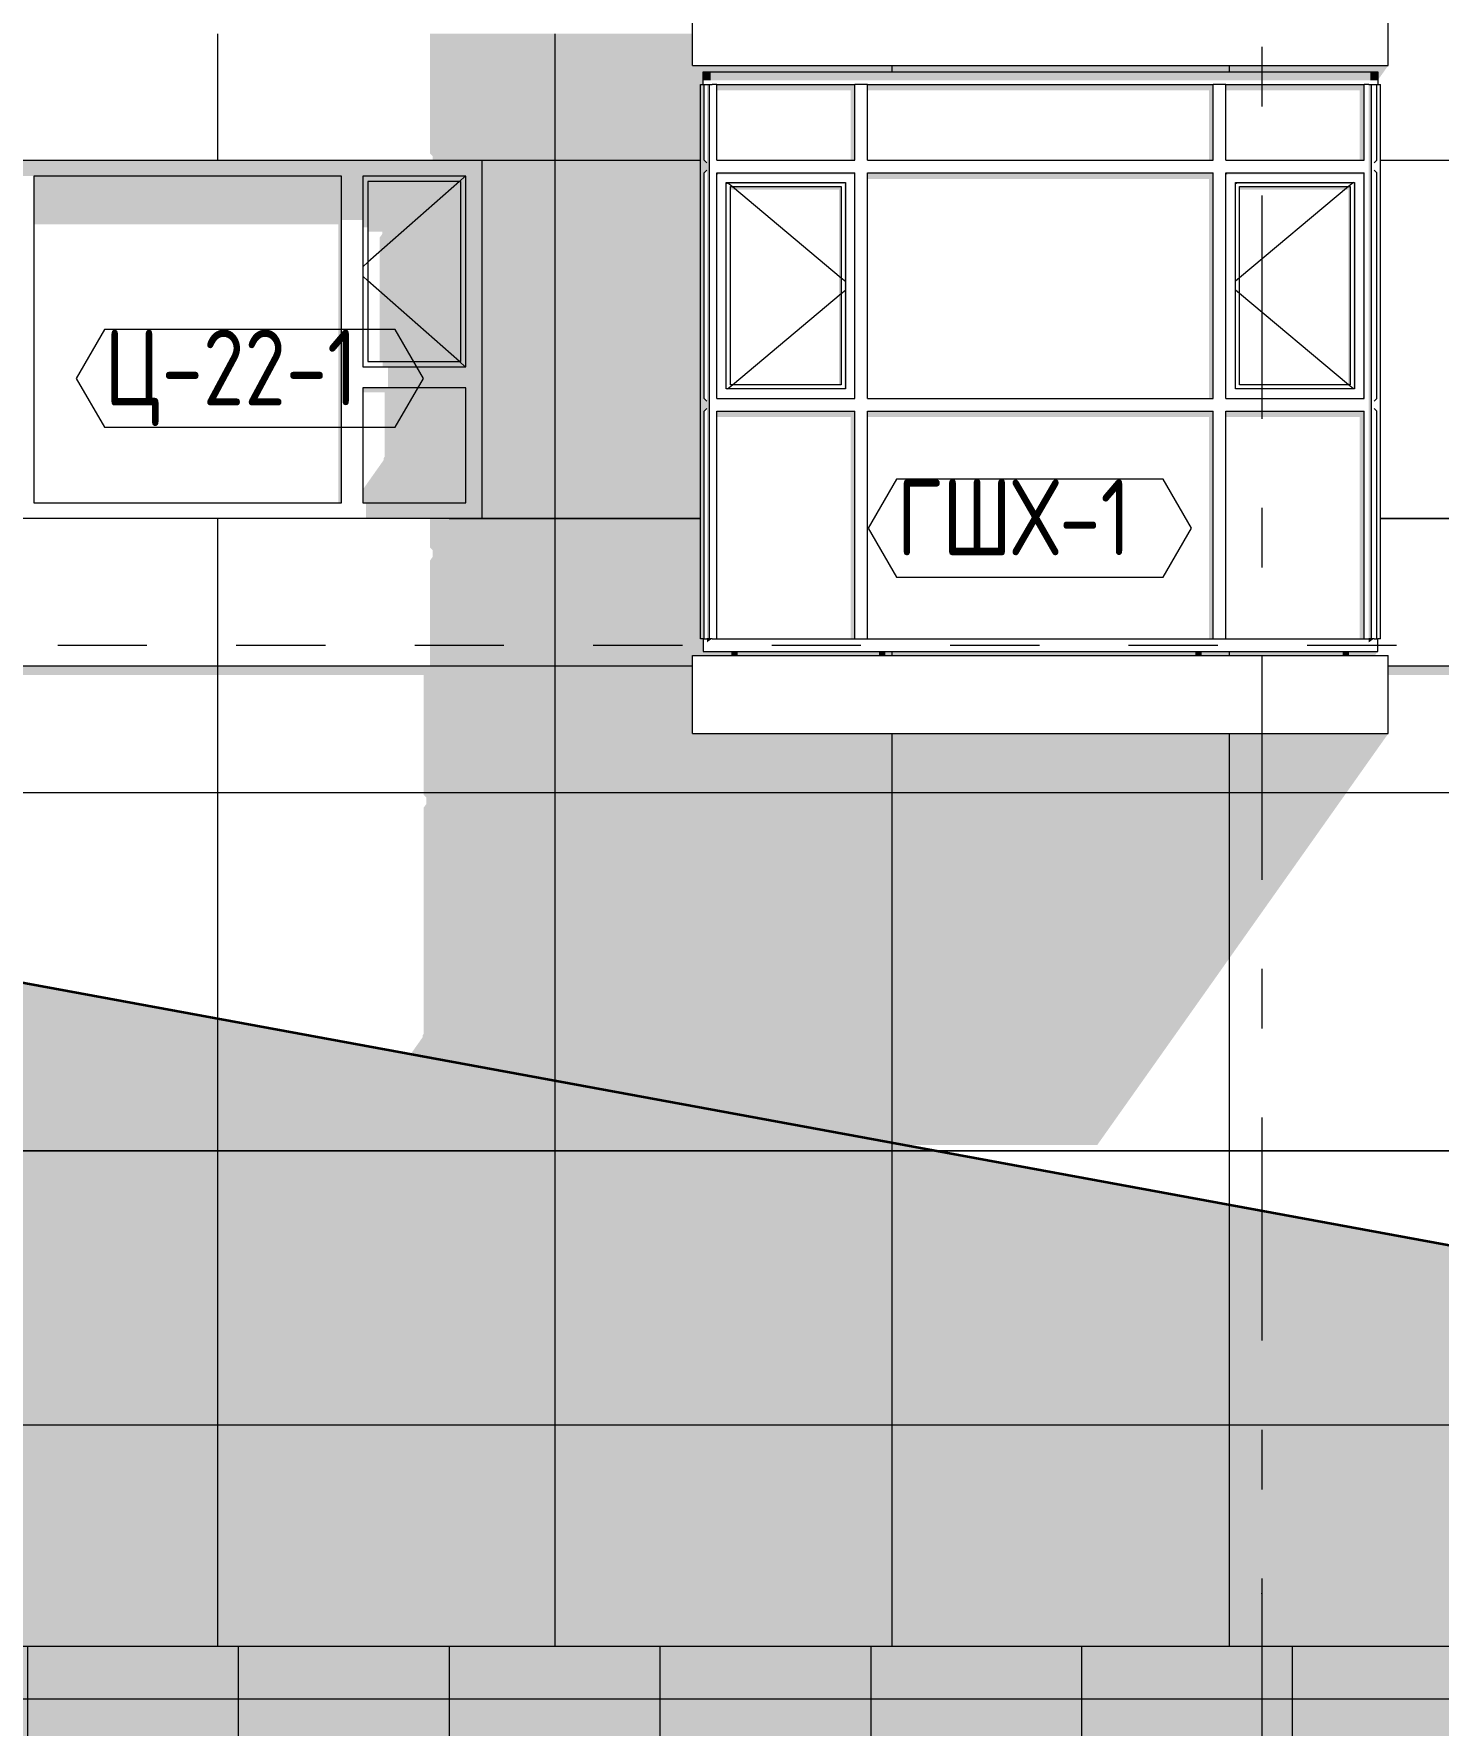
# Model space of a CAD drawing. Header units: millimetres. Extents: x 18162 to 7085488, y 72188 to 247925.
# Drawn here: x 5960633 to 5967295, y 86431 to 94456 of the extents above; entities that cross this region are included whole.
import ezdxf
from ezdxf.enums import TextEntityAlignment as Align

# ---------------------------------------------------------------- set-up
doc = ezdxf.new("R2010")
doc.units = ezdxf.units.MM
doc.header["$MEASUREMENT"] = 0
doc.linetypes.add('Dashed', pattern=[423.333333, 211.666667, -211.666667])
doc.linetypes.add('Double Dashed', pattern=[1093.611073, 529.166651, -211.666656, 141.111112, -211.666656])
for name, color, linetype in [('Archicad Windows', 7, 'Continuous'), ('Drawing & Figure', 7, 'Continuous'), ('Finish - Wall', 7, 'Continuous'), ('Interior - Stair & Railing', 7, 'Continuous'), ('Structural - Bearing', 7, 'Continuous'), ('Structural - Grid', 7, 'Continuous')]:
    doc.layers.add(name, color=color, linetype=linetype)
doc.styles.add('GENERATED_STYLE_3', font='', dxfattribs={"width": 0.8})
doc.styles.get('GENERATED_STYLE_3').set_extended_font_data('ISOCPEUR MON')

# ---------------------------------------------------------------- blocks, each defined once
blk = doc.blocks.new('*X2802', base_point=(6050603.8, 91556.2))
at = {"layer": 'Structural - Bearing', "color": 8, "linetype": 'Continuous', "lineweight": 13}
for p, q in [((5961503.8, 91456.2), (5961503.8, 89156.2)), ((5963103.8, 91456.2), (5963103.8, 89156.2)), ((5964703.8, 91136.2), (5964703.8, 89156.2)), ((5966303.8, 91136.2), (5966303.8, 89156.2)), ((5959903.8, 90856.2), (5961003.8, 90856.2)), ((5961003.8, 90856.2), (5961503.8, 90856.2)), ((5961503.8, 90856.2), (5962603.8, 90856.2)), ((5962603.8, 90856.2), (5963103.8, 90856.2)), ((5963103.8, 90856.2), (5964203.8, 90856.2)), ((5964203.8, 90856.2), (5964703.8, 90856.2)), ((5964703.8, 90856.2), (5965803.8, 90856.2)), ((5965803.8, 90856.2), (5966303.8, 90856.2)), ((5966303.8, 90856.2), (5967403.8, 90856.2)), ((5959903.8, 89156.2), (5961003.8, 89156.2)), ((5961003.8, 89156.2), (5959903.8, 89156.2)), ((5961503.8, 89156.2), (5961003.8, 89156.2)), ((5961003.8, 89156.2), (5961503.8, 89156.2)), ((5961503.8, 89156.2), (5962603.8, 89156.2)), ((5961503.8, 89156.2), (5961503.8, 88556.2)), ((5962603.8, 89156.2), (5961503.8, 89156.2)), ((5963103.8, 89156.2), (5962603.8, 89156.2)), ((5962603.8, 89156.2), (5963103.8, 89156.2)), ((5963103.8, 89156.2), (5964203.8, 89156.2)), ((5963103.8, 89156.2), (5963103.8, 88556.2)), ((5964203.8, 89156.2), (5963103.8, 89156.2)), ((5964703.8, 89156.2), (5964203.8, 89156.2)), ((5964203.8, 89156.2), (5964703.8, 89156.2)), ((5964703.8, 89156.2), (5965803.8, 89156.2)), ((5964703.8, 89156.2), (5964703.8, 88556.2)), ((5965803.8, 89156.2), (5964703.8, 89156.2)), ((5966303.8, 89156.2), (5965803.8, 89156.2)), ((5965803.8, 89156.2), (5966303.8, 89156.2)), ((5966303.8, 89156.2), (5967403.8, 89156.2)), ((5966303.8, 89156.2), (5966303.8, 88556.2)), ((5967403.8, 89156.2), (5966303.8, 89156.2)), ((5961503.8, 88556.2), (5961503.8, 86806.2)), ((5963103.8, 88556.2), (5963103.8, 86806.2)), ((5964703.8, 88556.2), (5964703.8, 86806.2)), ((5966303.8, 88556.2), (5966303.8, 86806.2)), ((5959903.8, 87856.2), (5961003.8, 87856.2)), ((5961003.8, 87856.2), (5961503.8, 87856.2)), ((5961503.8, 87856.2), (5962603.8, 87856.2)), ((5962603.8, 87856.2), (5963103.8, 87856.2)), ((5963103.8, 87856.2), (5964203.8, 87856.2)), ((5964203.8, 87856.2), (5964703.8, 87856.2)), ((5964703.8, 87856.2), (5965803.8, 87856.2)), ((5965803.8, 87856.2), (5966303.8, 87856.2)), ((5966303.8, 87856.2), (5967403.8, 87856.2))]:
    blk.add_line(p, q, dxfattribs=at)
blk = doc.blocks.new('*X2924', base_point=(6050603.8, 91556.2))
at = {"layer": 'Structural - Bearing', "color": 8, "linetype": 'Continuous', "lineweight": 13}
for p, q in [((5961503.8, 94456.2), (5961503.8, 93856.2)), ((5963103.8, 94456.2), (5963103.8, 92156.2)), ((5964703.8, 94306.2), (5964703.8, 94276.2)), ((5966303.8, 94306.2), (5966303.8, 94276.2)), ((5962758.1, 93856.2), (5963103.8, 93856.2)), ((5963103.8, 93856.2), (5963795.7, 93856.2)), ((5967020.5, 93856.2), (5967403.8, 93856.2)), ((5961503.8, 92156.2), (5961503.8, 91556.2)), ((5962603.8, 92156.2), (5963103.8, 92156.2)), ((5963103.8, 92156.2), (5962758.1, 92156.2)), ((5963103.8, 92156.2), (5963795.7, 92156.2)), ((5963103.8, 92156.2), (5963103.8, 91556.2)), ((5963795.7, 92156.2), (5963103.8, 92156.2)), ((5967020.5, 92156.2), (5967403.8, 92156.2)), ((5967403.8, 92156.2), (5967020.5, 92156.2)), ((5961503.8, 91556.2), (5961503.8, 91456.2)), ((5963103.8, 91556.2), (5963103.8, 91456.2))]:
    blk.add_line(p, q, dxfattribs=at)
blk = doc.blocks.new('*X2926', base_point=(6050603.8, 91556.2))
at = {"layer": 'Structural - Bearing', "color": 8, "linetype": 'Continuous', "lineweight": 13}
blk.add_line((5964703.8, 91526.2), (5964703.8, 91506.2), dxfattribs=at)
blk = doc.blocks.new('*X2927', base_point=(6050603.8, 91556.2))
at = {"layer": 'Structural - Bearing', "color": 8, "linetype": 'Continuous', "lineweight": 13}
blk.add_line((5966303.8, 91526.2), (5966303.8, 91506.2), dxfattribs=at)
blk = doc.blocks.new('Label_265_3', base_point=(5961658.1, 92587.1))
at = {"color": 13, "linetype": 'Continuous', "lineweight": 13, "flags": 128}
blk.add_lwpolyline([(5960834.2, 92821.3), (5960968.3, 92589.1), (5962347.9, 92589.1), (5962482, 92821.3), (5962347.9, 93053.6), (5960968.3, 93053.6)], close=True, dxfattribs=at)
at = {"color": 13, "lineweight": 13, "insert": (5960968.3, 93052.9), "char_height": 360, "attachment_point": 1, "style": 'GENERATED_STYLE_3'}
blk.add_mtext('\\A1;{\\pql;\\pt0,253000;\\fISOCPEUR MON|b0|i0|c0|p0;\\W0.800000;Ц-22-1\\fISOCPEUR MON|b0|i0|c0|p0;\\W0.800000;\\A1{\\H.66x;\\S^  ;}\\fISOCPEUR MON|b0|i0|c0|p0;\\W0.800000;\\fISOCPEUR MON|b0|i0|c0|p0;\\W0.800000;\\A1{\\H.66x;\\S^  ;}\\fISOCPEUR MON|b0|i0|c0|p0;\\W0.800000; \\fISOCPEUR MON|b0|i0|c0|p0;\\W0.800000;\\fISOCPEUR MON|b0|i0|c0|p0;\\W0.800000;\\fISOCPEUR MON|b0|i0|c0|p0;\\W0.800000;\\fISOCPEUR MON|b0|i0|c0|p0;\\W0.800000;\\fISOCPEUR MON|b0|i0|c0|p0;\\W0.800000;\\fISOCPEUR MON|b0|i0|c0|p0;\\W0.800000;\\fISOCPEUR MON|b0|i0|c0|p0;\\W0.800000;\\fISOCPEUR MON|b0|i0|c0|p0;\\W0.800000;\\fISOCPEUR MON|b0|i0|c0|p0;\\W0.800000;\\fISOCPEUR MON|b0|i0|c0|p0;\\W0.800000;\\fISOCPEUR MON|b0|i0|c0|p0;\\W0.800000;\\fISOCPEUR MON|b0|i0|c0|p0;\\W0.800000;\\fISOCPEUR MON|b0|i0|c0|p0;\\W0.800000;\\fISOCPEUR MON|b0|i0|c0|p0;\\W0.800000;\\fISOCPEUR MON|b0|i0|c0|p0;\\W0.800000;\\fISOCPEUR MON|b0|i0|c0|p0;\\W0.800000;\\fISOCPEUR MON|b0|i0|c0|p0;\\W0.800000;\\fISOCPEUR MON|b0|i0|c0|p0;\\W0.800000;\\fISOCPEUR MON|b0|i0|c0|p0;\\W0.800000;\\fISOCPEUR MON|b0|i0|c0|p0;\\W0.800000;\\fISOCPEUR MON|b0|i0|c0|p0;\\W0.800000;\\fISOCPEUR MON|b0|i0|c0|p0;\\W0.800000;\\fISOCPEUR MON|b0|i0|c0|p0;\\W0.800000;\\fISOCPEUR MON|b0|i0|c0|p0;\\W0.800000;\\fISOCPEUR MON|b0|i0|c0|p0;\\W0.800000;\\fISOCPEUR MON|b0|i0|c0|p0;\\W0.800000;\\fISOCPEUR MON|b0|i0|c0|p0;\\W0.800000;\\fISOCPEUR MON|b0|i0|c0|p0;\\W0.800000;\\fISOCPEUR MON|b0|i0|c0|p0;\\W0.800000;\\fISOCPEUR MON|b0|i0|c0|p0;\\W0.800000;\\fISOCPEUR MON|b0|i0|c0|p0;\\W0.800000;\\fISOCPEUR MON|b0|i0|c0|p0;\\W0.800000;\\fISOCPEUR MON|b0|i0|c0|p0;\\W0.800000;\\fISOCPEUR MON|b0|i0|c0|p0;\\W0.800000;\\fISOCPEUR MON|b0|i0|c0|p0;\\W0.800000;\\fISOCPEUR MON|b0|i0|c0|p0;\\W0.800000;\\fISOCPEUR MON|b0|i0|c0|p0;\\W0.800000;\\fISOCPEUR MON|b0|i0|c0|p0;\\W0.800000;\\fISOCPEUR MON|b0|i0|c0|p0;\\W0.800000;\\fISOCPEUR MON|b0|i0|c0|p0;\\W0.800000;\\fISOCPEUR MON|b0|i0|c0|p0;\\W0.800000;\\fISOCPEUR MON|b0|i0|c0|p0;\\W0.800000;\\fISOCPEUR MON|b0|i0|c0|p0;\\W0.800000;}', dxfattribs=at)
blk = doc.blocks.new('Label_267_3', base_point=(5965358.1, 91876.2))
at = {"color": 13, "linetype": 'Continuous', "lineweight": 13, "flags": 128}
blk.add_lwpolyline([(5964591.7, 92110.4), (5964725.8, 91878.2), (5965990.4, 91878.2), (5966124.5, 92110.4), (5965990.4, 92342.7), (5964725.8, 92342.7)], close=True, dxfattribs=at)
at = {"color": 13, "lineweight": 13, "insert": (5964725.8, 92342), "char_height": 360, "attachment_point": 1, "style": 'GENERATED_STYLE_3'}
blk.add_mtext('\\A1;{\\pql;\\pt0,253000;\\fISOCPEUR MON|b0|i0|c0|p0;\\W0.800000;ГШХ-1\\fISOCPEUR MON|b0|i0|c0|p0;\\W0.800000;\\A1{\\H.66x;\\S^  ;}\\fISOCPEUR MON|b0|i0|c0|p0;\\W0.800000;\\fISOCPEUR MON|b0|i0|c0|p0;\\W0.800000;\\A1{\\H.66x;\\S^  ;}\\fISOCPEUR MON|b0|i0|c0|p0;\\W0.800000; \\fISOCPEUR MON|b0|i0|c0|p0;\\W0.800000;\\fISOCPEUR MON|b0|i0|c0|p0;\\W0.800000;\\fISOCPEUR MON|b0|i0|c0|p0;\\W0.800000;\\fISOCPEUR MON|b0|i0|c0|p0;\\W0.800000;\\fISOCPEUR MON|b0|i0|c0|p0;\\W0.800000;\\fISOCPEUR MON|b0|i0|c0|p0;\\W0.800000;\\fISOCPEUR MON|b0|i0|c0|p0;\\W0.800000;\\fISOCPEUR MON|b0|i0|c0|p0;\\W0.800000;\\fISOCPEUR MON|b0|i0|c0|p0;\\W0.800000;\\fISOCPEUR MON|b0|i0|c0|p0;\\W0.800000;\\fISOCPEUR MON|b0|i0|c0|p0;\\W0.800000;\\fISOCPEUR MON|b0|i0|c0|p0;\\W0.800000;\\fISOCPEUR MON|b0|i0|c0|p0;\\W0.800000;\\fISOCPEUR MON|b0|i0|c0|p0;\\W0.800000;\\fISOCPEUR MON|b0|i0|c0|p0;\\W0.800000;\\fISOCPEUR MON|b0|i0|c0|p0;\\W0.800000;\\fISOCPEUR MON|b0|i0|c0|p0;\\W0.800000;\\fISOCPEUR MON|b0|i0|c0|p0;\\W0.800000;\\fISOCPEUR MON|b0|i0|c0|p0;\\W0.800000;\\fISOCPEUR MON|b0|i0|c0|p0;\\W0.800000;\\fISOCPEUR MON|b0|i0|c0|p0;\\W0.800000;\\fISOCPEUR MON|b0|i0|c0|p0;\\W0.800000;\\fISOCPEUR MON|b0|i0|c0|p0;\\W0.800000;\\fISOCPEUR MON|b0|i0|c0|p0;\\W0.800000;\\fISOCPEUR MON|b0|i0|c0|p0;\\W0.800000;\\fISOCPEUR MON|b0|i0|c0|p0;\\W0.800000;\\fISOCPEUR MON|b0|i0|c0|p0;\\W0.800000;\\fISOCPEUR MON|b0|i0|c0|p0;\\W0.800000;\\fISOCPEUR MON|b0|i0|c0|p0;\\W0.800000;\\fISOCPEUR MON|b0|i0|c0|p0;\\W0.800000;\\fISOCPEUR MON|b0|i0|c0|p0;\\W0.800000;\\fISOCPEUR MON|b0|i0|c0|p0;\\W0.800000;\\fISOCPEUR MON|b0|i0|c0|p0;\\W0.800000;\\fISOCPEUR MON|b0|i0|c0|p0;\\W0.800000;\\fISOCPEUR MON|b0|i0|c0|p0;\\W0.800000;\\fISOCPEUR MON|b0|i0|c0|p0;\\W0.800000;\\fISOCPEUR MON|b0|i0|c0|p0;\\W0.800000;\\fISOCPEUR MON|b0|i0|c0|p0;\\W0.800000;\\fISOCPEUR MON|b0|i0|c0|p0;\\W0.800000;\\fISOCPEUR MON|b0|i0|c0|p0;\\W0.800000;\\fISOCPEUR MON|b0|i0|c0|p0;\\W0.800000;\\fISOCPEUR MON|b0|i0|c0|p0;\\W0.800000;\\fISOCPEUR MON|b0|i0|c0|p0;\\W0.800000;}', dxfattribs=at)
blk = doc.blocks.new('Standard grid marker[382]_3', base_point=(5966458.1, 151556.2))
at = {"layer": 'Structural - Grid', "color": 13, "linetype": 'Double Dashed', "lineweight": 13, "ltscale": 2}
for p, q in [((5966458.1, 150556.2), (5966458.1, 87056.2)), ((5966458.1, 87056.2), (5966458.1, 86056.2))]:
    blk.add_line(p, q, dxfattribs=at)
blk.add_point((5966458.1, 87056.2), dxfattribs=at)
blk.add_point((5966458.1, 87056.2), dxfattribs=at)
at = {"layer": 'Structural - Grid', "color": 13, "lineweight": 13, "style": 'GENERATED_STYLE_3'}
blk.add_attdef('AC_MarkerText_1', text='', height=500, rotation=360, dxfattribs=at).set_placement((5966458.1, 85706.2), align=Align.TOP_CENTER)

msp = doc.modelspace()

# ---------------------------------------------------------------- hatches: boundary and pattern name
at = {"layer": 'Archicad Windows', "linetype": 'Continuous', "lineweight": 0}
for points in [[(5962093.1, 93781.2), (5962193.1, 93781.2), (5962683.1, 93781.2), (5962758.1, 93781.2), (5962758.1, 93856.2), (5960558.1, 93856.2), (5960558.1, 93781.2), (5960633.1, 93781.2)], [(5962093.1, 93781.2), (5960633.1, 93781.2), (5960633.1, 93552.1), (5962078.1, 93552.1), (5962078.1, 92231.2), (5962093.1, 92231.2)], [(5962093.1, 93573.3), (5962193.1, 93573.3), (5962193.1, 93781.2), (5962093.1, 93781.2)], [(5962683.1, 93781.2), (5962193.1, 93781.2), (5962193.1, 93756.2), (5962218.1, 93756.2), (5962658.1, 93756.2), (5962683.1, 93756.2)], [(5962218.1, 93756.2), (5962193.1, 93756.2), (5962193.1, 93538), (5962218.1, 93538)], [(5962218.1, 93516.8), (5962285.7, 93516.8), (5962285.7, 93506.1), (5962273.1, 93488.3), (5962273.1, 92901.2), (5962658.1, 92901.2), (5962658.1, 93756.2), (5962218.1, 93756.2)], [(5962658.1, 92901.2), (5962683.1, 92901.2), (5962683.1, 93756.2), (5962658.1, 93756.2)], [(5962683.1, 92876.2), (5962683.1, 92776.2), (5962683.1, 92231.2), (5962758.1, 92231.2), (5962758.1, 93781.2), (5962683.1, 93781.2)], [(5962683.1, 92901.2), (5962288.1, 92901.2), (5962288.1, 92876.2), (5962683.1, 92876.2)], [(5962683.1, 92876.2), (5962313.1, 92876.2), (5962313.1, 92776.2), (5962683.1, 92776.2)], [(5962683.1, 92776.2), (5962193.1, 92776.2), (5962193.1, 92755), (5962298.1, 92755), (5962298.1, 92450.7), (5962293.1, 92443.6), (5962293.1, 92434.4), (5962193.1, 92292.9), (5962193.1, 92231.2), (5962683.1, 92231.2)], [(5962208.1, 92156.2), (5962758.1, 92156.2), (5962758.1, 92231.2), (5962208.1, 92231.2)]]:
    msp.add_hatch(color=49, dxfattribs=at).paths.add_polyline_path(points)
at = {"layer": 'Drawing & Figure', "linetype": 'Continuous', "lineweight": 0}
msp.add_hatch(color=49, dxfattribs=at).paths.add_polyline_path([(5993421.1, 72524.1), (5993421.1, 87799.7), (5972278.1, 87799.7), (5955912.3, 90812.5), (5920026.1, 90812.5), (5920026.1, 72524.1)])
at = {"layer": 'Finish - Wall', "linetype": 'Continuous', "lineweight": 0}
for points in [[(5963795.7, 94216.2), (5963795.7, 93826.2), (5963838.1, 93826.2), (5963838.1, 94216.2), (5963825.7, 94216.2), (5963825.7, 93843.6), (5963813.1, 93856.2), (5963813.1, 94216.2)], [(5963808.1, 94276.2), (5963808.1, 94235.5), (5963843.1, 94235.5), (5963843.1, 94276.2)], [(5963843.1, 94276.2), (5963843.1, 94235.5), (5964558.1, 94235.5), (5964558.1, 94276.2)], [(5963873.1, 94216.2), (5963873.1, 94187.9), (5964508.1, 94187.9), (5964508.1, 93856.2), (5964528.1, 93856.2), (5964528.1, 94216.2)], [(5966258.1, 94276.2), (5964558.1, 94276.2), (5964558.1, 94235.5), (5966258.1, 94235.5)], [(5964588.1, 94216.2), (5964588.1, 94187.9), (5966208.1, 94187.9), (5966208.1, 93856.2), (5966228.1, 93856.2), (5966228.1, 94216.2)], [(5966973.1, 94276.2), (5966258.1, 94276.2), (5966258.1, 94235.5), (5966973.1, 94235.5)], [(5966288.1, 94216.2), (5966288.1, 94187.9), (5966923.1, 94187.9), (5966923.1, 93856.2), (5966943.1, 93856.2), (5966943.1, 94216.2)], [(5966965.7, 93826.2), (5966978.1, 93826.2), (5966978.1, 94216.2), (5966965.7, 94216.2)], [(5967008.1, 94276.2), (5966973.1, 94276.2), (5966973.1, 94235.5), (5967008.1, 94235.5)], [(5967003.1, 94216.2), (5967003.1, 94209.1), (5967008.1, 94216.2)], [(5966965.7, 92696.2), (5966978.1, 92696.2), (5966978.1, 93826.2), (5966965.7, 93826.2)], [(5967003.1, 93856.2), (5966990.5, 93843.6), (5966996.8, 93847.3)], [(5964528.1, 93796.2), (5963873.1, 93796.2), (5963880.2, 93789.1), (5964521, 93789.1)], [(5963880.2, 93789.1), (5963873.1, 93796.2), (5963873.1, 93789.1)], [(5963918.1, 93744.1), (5963925.2, 93744.1), (5963918.1, 93751.2)], [(5964483.1, 93751.2), (5963918.1, 93751.2), (5963925.2, 93744.1), (5964476, 93744.1)], [(5964483.1, 93751.2), (5964476, 93744.1), (5964478.1, 93744.1), (5964478.1, 92776.2), (5964483.1, 92771.2)], [(5964521, 93789.1), (5964523.1, 93789.1), (5964523.1, 92731.2), (5964528.1, 92726.2), (5964528.1, 93796.2)], [(5966228.1, 93796.2), (5964588.1, 93796.2), (5964588.1, 93767.9), (5966208.1, 93767.9), (5966208.1, 92726.2), (5966228.1, 92726.2)], [(5966943.1, 93796.2), (5966288.1, 93796.2), (5966295.2, 93789.1), (5966936, 93789.1)], [(5966295.2, 93789.1), (5966288.1, 93796.2), (5966288.1, 93789.1)], [(5966340.2, 93744.1), (5966333.1, 93751.2), (5966333.1, 93744.1)], [(5966898.1, 93751.2), (5966333.1, 93751.2), (5966340.2, 93744.1), (5966891, 93744.1)], [(5966891, 93744.1), (5966893.1, 93744.1), (5966893.1, 92776.2), (5966898.1, 92771.2), (5966898.1, 93751.2)], [(5966936, 93789.1), (5966938.1, 93789.1), (5966938.1, 92731.2), (5966943.1, 92726.2), (5966943.1, 93796.2)], [(5963938.1, 93731.2), (5963938.1, 93717), (5964453.1, 93717), (5964453.1, 92791.2), (5964463.1, 92791.2), (5964463.1, 93731.2)], [(5966353.1, 93717), (5966868.1, 93717), (5966868.1, 92791.2), (5966878.1, 92791.2), (5966878.1, 93731.2), (5966353.1, 93731.2)], [(5964478.1, 92771.2), (5964483.1, 92771.2), (5964478.1, 92776.2)], [(5966893.1, 92771.2), (5966898.1, 92771.2), (5966893.1, 92776.2)], [(5963795.7, 92696.2), (5963795.7, 91586.2), (5963813.1, 91586.2), (5963813.1, 92666.2), (5963825.7, 92678.8), (5963825.7, 91586.2), (5963838.1, 91586.2), (5963838.1, 92696.2)], [(5964523.1, 92726.2), (5964528.1, 92726.2), (5964523.1, 92731.2)], [(5966938.1, 92726.2), (5966943.1, 92726.2), (5966938.1, 92731.2)], [(5966965.7, 91586.2), (5966978.1, 91586.2), (5966978.1, 92696.2), (5966965.7, 92696.2)], [(5967003.1, 92726.2), (5966990.5, 92713.6), (5966996.8, 92717.3)], [(5963873.1, 92637.9), (5964508.1, 92637.9), (5964508.1, 91586.2), (5964528.1, 91586.2), (5964528.1, 92666.2), (5963873.1, 92666.2)], [(5964588.1, 92666.2), (5964588.1, 92637.9), (5966208.1, 92637.9), (5966208.1, 91586.2), (5966228.1, 91586.2), (5966228.1, 92666.2)], [(5966288.1, 92666.2), (5966288.1, 92637.9), (5966923.1, 92637.9), (5966923.1, 91586.2), (5966943.1, 91586.2), (5966943.1, 92666.2)], [(5963825.7, 91568.6), (5963843.1, 91580.9), (5963843.1, 91586.2), (5963825.7, 91586.2)], [(5963843.1, 91586.2), (5963843.1, 91580.9), (5963850.5, 91586.2)], [(5966965.7, 91586.2), (5966965.7, 91568.6), (5966973.1, 91573.9), (5966973.1, 91586.2)], [(5966973.1, 91586.2), (5966973.1, 91573.9), (5966990.5, 91586.2)]]:
    msp.add_hatch(color=49, dxfattribs=at).paths.add_polyline_path(points)
h = msp.add_hatch(color=49, dxfattribs=at)
h.paths.add_polyline_path([(5963795.7, 92696.2), (5963838.1, 92696.2), (5963838.1, 93826.2), (5963795.7, 93826.2)])
h.paths.add_polyline_path([(5963825.7, 92713.6), (5963813.1, 92726.2), (5963813.1, 93796.2), (5963825.7, 93808.8)], flags=0)
at = {"layer": 'Interior - Stair & Railing', "linetype": 'Continuous', "lineweight": 0}
for points in [[(5963946.1, 91526.2), (5963946.1, 91506.2), (5963946.3, 91506.2), (5963946.3, 91526.2)], [(5963946.8, 91526.2), (5963946.3, 91526.2), (5963946.3, 91506.2), (5963946.8, 91506.2)], [(5963946.8, 91526.2), (5963946.8, 91506.2), (5963947.7, 91506.2), (5963947.7, 91526.2)], [(5963948.9, 91526.2), (5963947.7, 91526.2), (5963947.7, 91506.2), (5963948.9, 91506.2)], [(5963950.4, 91526.2), (5963948.9, 91526.2), (5963948.9, 91506.2), (5963950.4, 91506.2)], [(5963952.1, 91526.2), (5963950.4, 91526.2), (5963950.4, 91506.2), (5963952.1, 91506.2)], [(5963952.1, 91526.2), (5963952.1, 91506.2), (5963954, 91506.2), (5963954, 91526.2)], [(5963954, 91526.2), (5963954, 91506.2), (5963956, 91506.2), (5963956, 91526.2)], [(5963958.1, 91526.2), (5963956, 91526.2), (5963956, 91506.2), (5963958.1, 91506.2)], [(5963958.1, 91526.2), (5963958.1, 91506.2), (5963960.2, 91506.2), (5963960.2, 91526.2)], [(5963960.2, 91526.2), (5963960.2, 91506.2), (5963962.2, 91506.2), (5963962.2, 91526.2)], [(5963962.2, 91526.2), (5963962.2, 91506.2), (5963964.1, 91506.2), (5963964.1, 91526.2)], [(5963964.1, 91526.2), (5963964.1, 91506.2), (5963965.8, 91506.2), (5963965.8, 91526.2)], [(5963965.8, 91526.2), (5963965.8, 91506.2), (5963967.3, 91506.2), (5963967.3, 91526.2)], [(5963967.3, 91526.2), (5963967.3, 91506.2), (5963968.5, 91506.2), (5963968.5, 91526.2)], [(5963968.5, 91526.2), (5963968.5, 91506.2), (5963969.4, 91506.2), (5963969.4, 91526.2)], [(5963969.4, 91526.2), (5963969.4, 91506.2), (5963969.9, 91506.2), (5963969.9, 91526.2)], [(5963970.1, 91526.2), (5963969.9, 91526.2), (5963969.9, 91506.2), (5963970.1, 91506.2)], [(5964646.1, 91526.2), (5964646.1, 91506.2), (5964646.3, 91506.2), (5964646.3, 91526.2)], [(5964646.3, 91506.2), (5964646.8, 91506.2), (5964646.8, 91526.2), (5964646.3, 91526.2)], [(5964646.8, 91526.2), (5964646.8, 91506.2), (5964647.7, 91506.2), (5964647.7, 91526.2)], [(5964647.7, 91506.2), (5964648.9, 91506.2), (5964648.9, 91526.2), (5964647.7, 91526.2)], [(5964650.4, 91526.2), (5964648.9, 91526.2), (5964648.9, 91506.2), (5964650.4, 91506.2)], [(5964650.4, 91506.2), (5964652.1, 91506.2), (5964652.1, 91526.2), (5964650.4, 91526.2)], [(5964654, 91526.2), (5964652.1, 91526.2), (5964652.1, 91506.2), (5964654, 91506.2)], [(5964656, 91526.2), (5964654, 91526.2), (5964654, 91506.2), (5964656, 91506.2)], [(5964658.1, 91526.2), (5964656, 91526.2), (5964656, 91506.2), (5964658.1, 91506.2)], [(5964660.2, 91526.2), (5964658.1, 91526.2), (5964658.1, 91506.2), (5964660.2, 91506.2)], [(5964662.2, 91526.2), (5964660.2, 91526.2), (5964660.2, 91506.2), (5964662.2, 91506.2)], [(5964664.1, 91526.2), (5964662.2, 91526.2), (5964662.2, 91506.2), (5964664.1, 91506.2)], [(5964665.8, 91526.2), (5964664.1, 91526.2), (5964664.1, 91506.2), (5964665.8, 91506.2)], [(5964667.3, 91526.2), (5964665.8, 91526.2), (5964665.8, 91506.2), (5964667.3, 91506.2)], [(5964668.5, 91526.2), (5964667.3, 91526.2), (5964667.3, 91506.2), (5964668.5, 91506.2)], [(5964668.5, 91526.2), (5964668.5, 91506.2), (5964669.4, 91506.2), (5964669.4, 91526.2)], [(5964669.9, 91526.2), (5964669.4, 91526.2), (5964669.4, 91506.2), (5964669.9, 91506.2)], [(5964669.9, 91506.2), (5964670.1, 91506.2), (5964670.1, 91526.2), (5964669.9, 91526.2)], [(5966146.1, 91526.2), (5966146.1, 91506.2), (5966146.3, 91506.2), (5966146.3, 91526.2)], [(5966146.8, 91526.2), (5966146.3, 91526.2), (5966146.3, 91506.2), (5966146.8, 91506.2)], [(5966146.8, 91526.2), (5966146.8, 91506.2), (5966147.7, 91506.2), (5966147.7, 91526.2)], [(5966148.9, 91526.2), (5966147.7, 91526.2), (5966147.7, 91506.2), (5966148.9, 91506.2)], [(5966150.4, 91526.2), (5966148.9, 91526.2), (5966148.9, 91506.2), (5966150.4, 91506.2)], [(5966152.1, 91526.2), (5966150.4, 91526.2), (5966150.4, 91506.2), (5966152.1, 91506.2)], [(5966154, 91526.2), (5966152.1, 91526.2), (5966152.1, 91506.2), (5966154, 91506.2)], [(5966156, 91526.2), (5966154, 91526.2), (5966154, 91506.2), (5966156, 91506.2)], [(5966158.1, 91526.2), (5966156, 91526.2), (5966156, 91506.2), (5966158.1, 91506.2)], [(5966160.2, 91526.2), (5966158.1, 91526.2), (5966158.1, 91506.2), (5966160.2, 91506.2)], [(5966162.2, 91526.2), (5966160.2, 91526.2), (5966160.2, 91506.2), (5966162.2, 91506.2)], [(5966164.1, 91526.2), (5966162.2, 91526.2), (5966162.2, 91506.2), (5966164.1, 91506.2)], [(5966165.8, 91526.2), (5966164.1, 91526.2), (5966164.1, 91506.2), (5966165.8, 91506.2)], [(5966167.3, 91526.2), (5966165.8, 91526.2), (5966165.8, 91506.2), (5966167.3, 91506.2)], [(5966168.5, 91526.2), (5966167.3, 91526.2), (5966167.3, 91506.2), (5966168.5, 91506.2)], [(5966168.5, 91526.2), (5966168.5, 91506.2), (5966169.4, 91506.2), (5966169.4, 91526.2)], [(5966169.9, 91526.2), (5966169.4, 91526.2), (5966169.4, 91506.2), (5966169.9, 91506.2)], [(5966169.9, 91526.2), (5966169.9, 91506.2), (5966170.1, 91506.2), (5966170.1, 91526.2)], [(5966846.1, 91506.2), (5966846.3, 91506.2), (5966846.3, 91526.2), (5966846.1, 91526.2)], [(5966846.3, 91526.2), (5966846.3, 91506.2), (5966846.8, 91506.2), (5966846.8, 91526.2)], [(5966846.8, 91506.2), (5966847.7, 91506.2), (5966847.7, 91526.2), (5966846.8, 91526.2)], [(5966847.7, 91526.2), (5966847.7, 91506.2), (5966848.9, 91506.2), (5966848.9, 91526.2)], [(5966848.9, 91526.2), (5966848.9, 91506.2), (5966850.4, 91506.2), (5966850.4, 91526.2)], [(5966852.1, 91526.2), (5966850.4, 91526.2), (5966850.4, 91506.2), (5966852.1, 91506.2)], [(5966852.1, 91526.2), (5966852.1, 91506.2), (5966854, 91506.2), (5966854, 91526.2)], [(5966856, 91526.2), (5966854, 91526.2), (5966854, 91506.2), (5966856, 91506.2)], [(5966858.1, 91526.2), (5966856, 91526.2), (5966856, 91506.2), (5966858.1, 91506.2)], [(5966860.2, 91526.2), (5966858.1, 91526.2), (5966858.1, 91506.2), (5966860.2, 91506.2)], [(5966862.2, 91526.2), (5966860.2, 91526.2), (5966860.2, 91506.2), (5966862.2, 91506.2)], [(5966864.1, 91526.2), (5966862.2, 91526.2), (5966862.2, 91506.2), (5966864.1, 91506.2)], [(5966865.8, 91526.2), (5966864.1, 91526.2), (5966864.1, 91506.2), (5966865.8, 91506.2)], [(5966867.3, 91526.2), (5966865.8, 91526.2), (5966865.8, 91506.2), (5966867.3, 91506.2)], [(5966868.5, 91526.2), (5966867.3, 91526.2), (5966867.3, 91506.2), (5966868.5, 91506.2)], [(5966868.5, 91526.2), (5966868.5, 91506.2), (5966869.4, 91506.2), (5966869.4, 91526.2)], [(5966869.9, 91526.2), (5966869.4, 91526.2), (5966869.4, 91506.2), (5966869.9, 91506.2)], [(5966869.9, 91526.2), (5966869.9, 91506.2), (5966870.1, 91506.2), (5966870.1, 91526.2)]]:
    msp.add_hatch(color=49, dxfattribs=at).paths.add_polyline_path(points)
at = {"layer": 'Structural - Bearing', "linetype": 'Continuous', "lineweight": 0}
for points in [[(5962513.1, 93887.7), (5962525.7, 93875.1), (5962525.7, 93856.2), (5962758.1, 93856.2), (5962758.1, 92156.2), (5962513.1, 92156.2), (5962513.1, 92017.7), (5962525.7, 92005.1), (5962525.7, 91975.5), (5962513.1, 91957.7), (5962513.1, 91456.2), (5963758.1, 91456.2), (5963758.1, 91506.2), (5963946.1, 91506.2), (5963946.1, 91526.2), (5963808.1, 91526.2), (5963808.1, 91586.2), (5963795.7, 91586.2), (5963795.7, 94216.2), (5963808.1, 94216.2), (5963808.1, 94276.2), (5967008.1, 94276.2), (5967008.1, 94235.5), (5967058.1, 94306.2), (5963758.1, 94306.2), (5963758.1, 94456.2), (5962513.1, 94456.2)], [(5964646.1, 91526.2), (5963970.1, 91526.2), (5963970.1, 91506.2), (5964161.9, 91506.2), (5964646.1, 91506.2)], [(5964670.1, 91526.2), (5964670.1, 91506.2), (5965963, 91506.2), (5966146.1, 91506.2), (5966146.1, 91526.2)], [(5966170.1, 91526.2), (5966170.1, 91506.2), (5966453.4, 91506.2), (5966846.1, 91506.2), (5966846.1, 91526.2)], [(5966870.1, 91526.2), (5966870.1, 91506.2), (5966994, 91506.2), (5967008.1, 91526.2)], [(5953758.1, 91413.7), (5962483.1, 91413.7), (5962483.1, 90845.3), (5962495.7, 90832.7), (5962495.7, 90803.1), (5962483.1, 90785.3), (5962483.1, 89712.3), (5962478.1, 89705.3), (5962478.1, 89696), (5962378.1, 89554.6), (5962378.1, 89184.6), (5965678.1, 89184.6), (5967058.1, 91136.2), (5963758.1, 91136.2), (5963758.1, 91456.2), (5953758.1, 91456.2)], [(5967058.1, 91456.2), (5967058.1, 91413.7), (5972278.1, 91413.7), (5972278.1, 91456.2)]]:
    msp.add_hatch(color=49, dxfattribs=at).paths.add_polyline_path(points)
at = {"layer": 'Structural - Bearing', "linetype": 'Continuous', "lineweight": 9}
h = msp.add_hatch(dxfattribs=at)
h.set_pattern_fill('Grid_100x100_0003', style=0, pattern_type=2)
h.set_pattern_definition([(0, (6050603.8, 91556.2), (0, 1000), []), (90, (6050603.8, 91556.2), (-1000, 0), [])])
h.paths.add_polyline_path([(5952858.1, 86806.2), (5952858.1, 85606.2), (5973058.1, 85606.2), (5973058.1, 86806.2)])

# ---------------------------------------------------------------- linework, layer by layer
at = {"color": 8, "linetype": 'Dashed', "lineweight": 13, "ltscale": 2}
for p, q in [((5948046.5, 91556.2), (5978885, 91556.2)), ((5948046.5, 86806.2), (5978885, 86806.2))]:
    msp.add_line(p, q, dxfattribs=at)
at = {"layer": 'Archicad Windows', "color": 7, "linetype": 'Continuous', "lineweight": 13}
for p, q in [((5960558.1, 93856.2), (5962758.1, 93856.2)), ((5962758.1, 93856.2), (5962758.1, 92156.2)), ((5962758.1, 92156.2), (5960558.1, 92156.2))]:
    msp.add_line(p, q, dxfattribs=at)
at = {"layer": 'Archicad Windows', "color": 7, "linetype": 'Continuous', "lineweight": 9}
for p, q in [((5960633.1, 93781.2), (5960633.1, 92231.2)), ((5962093.1, 93781.2), (5960633.1, 93781.2)), ((5962093.1, 92231.2), (5962093.1, 93781.2)), ((5962193.1, 93781.2), (5962193.1, 92876.2)), ((5962683.1, 93781.2), (5962193.1, 93781.2)), ((5962218.1, 93756.2), (5962218.1, 92901.2)), ((5962658.1, 93756.2), (5962218.1, 93756.2)), ((5962651.6, 93756.2), (5962218.1, 93372.9)), ((5962679.8, 93781.2), (5962651.6, 93756.2)), ((5962658.1, 92901.2), (5962658.1, 93756.2)), ((5962683.1, 92876.2), (5962683.1, 93781.2)), ((5962218.1, 93372.9), (5962193.1, 93350.8)), ((5962218.1, 93284.5), (5962193.1, 93306.6)), ((5962651.6, 92901.2), (5962218.1, 93284.5)), ((5962193.1, 92876.2), (5962683.1, 92876.2)), ((5962218.1, 92901.2), (5962658.1, 92901.2)), ((5962679.8, 92876.2), (5962651.6, 92901.2)), ((5962193.1, 92776.2), (5962193.1, 92231.2)), ((5962683.1, 92776.2), (5962193.1, 92776.2)), ((5962683.1, 92231.2), (5962683.1, 92776.2)), ((5960633.1, 92231.2), (5962093.1, 92231.2)), ((5962193.1, 92231.2), (5962683.1, 92231.2))]:
    msp.add_line(p, q, dxfattribs=at)
at = {"layer": 'Drawing & Figure', "color": 7, "linetype": 'Continuous', "lineweight": 35, "flags": 128}
msp.add_lwpolyline([(5993421.1, 72524.1), (5993421.1, 87799.7), (5972278.1, 87799.7), (5955912.3, 90812.5), (5920026.1, 90812.5), (5920026.1, 72524.1)], close=True, dxfattribs=at)
at = {"layer": 'Finish - Wall', "color": 7, "linetype": 'Continuous', "lineweight": 9}
for p, q in [((5963795.7, 94216.2), (5963808.1, 94216.2)), ((5963795.7, 93826.2), (5963795.7, 94216.2)), ((5963808.1, 94216.2), (5963808.1, 94276.2)), ((5963808.1, 94276.2), (5963843.1, 94276.2)), ((5963808.1, 94216.2), (5963813.1, 94216.2)), ((5963813.1, 94216.2), (5963825.7, 94216.2)), ((5963813.1, 93856.2), (5963813.1, 94216.2)), ((5963825.7, 94216.2), (5963838.1, 94216.2)), ((5963838.1, 94216.2), (5963850.5, 94216.2)), ((5963838.1, 93826.2), (5963838.1, 94216.2)), ((5963843.1, 94276.2), (5964558.1, 94276.2)), ((5963873.1, 94216.2), (5963850.5, 94216.2)), ((5963873.1, 94216.2), (5964528.1, 94216.2)), ((5963873.1, 93856.2), (5963873.1, 94216.2)), ((5964588.1, 94216.2), (5964528.1, 94216.2)), ((5964528.1, 93856.2), (5964528.1, 94216.2)), ((5964558.1, 94276.2), (5966258.1, 94276.2)), ((5964588.1, 94216.2), (5966228.1, 94216.2)), ((5964588.1, 93856.2), (5964588.1, 94216.2)), ((5966288.1, 94216.2), (5966228.1, 94216.2)), ((5966228.1, 93856.2), (5966228.1, 94216.2)), ((5966258.1, 94276.2), (5966973.1, 94276.2)), ((5966288.1, 94216.2), (5966943.1, 94216.2)), ((5966288.1, 93856.2), (5966288.1, 94216.2)), ((5966965.7, 94216.2), (5966943.1, 94216.2)), ((5966943.1, 93856.2), (5966943.1, 94216.2)), ((5966965.7, 94216.2), (5966978.1, 94216.2)), ((5966973.1, 94276.2), (5967008.1, 94276.2)), ((5966978.1, 94216.2), (5966990.5, 94216.2)), ((5966978.1, 93826.2), (5966978.1, 94216.2)), ((5966990.5, 94216.2), (5967003.1, 94216.2)), ((5967003.1, 94216.2), (5967008.1, 94216.2)), ((5967003.1, 93856.2), (5967003.1, 94216.2)), ((5967008.1, 94276.2), (5967008.1, 94216.2)), ((5967008.1, 94216.2), (5967020.5, 94216.2)), ((5967020.5, 93826.2), (5967020.5, 94216.2)), ((5963795.7, 92696.2), (5963795.7, 93826.2)), ((5963813.1, 93856.2), (5963825.7, 93843.6)), ((5963838.1, 92696.2), (5963838.1, 93826.2)), ((5963873.1, 93856.2), (5964528.1, 93856.2)), ((5964588.1, 93856.2), (5966228.1, 93856.2)), ((5966288.1, 93856.2), (5966943.1, 93856.2)), ((5966978.1, 92696.2), (5966978.1, 93826.2)), ((5966990.5, 93843.6), (5967003.1, 93856.2)), ((5967020.5, 92696.2), (5967020.5, 93826.2)), ((5963825.7, 93808.8), (5963813.1, 93796.2)), ((5963813.1, 92726.2), (5963813.1, 93796.2)), ((5963873.1, 92726.2), (5963873.1, 93796.2)), ((5963873.1, 93796.2), (5964528.1, 93796.2)), ((5963918.1, 92771.2), (5963918.1, 93751.2)), ((5963918.1, 93751.2), (5964483.1, 93751.2)), ((5963923, 93751.2), (5963946.9, 93731.2)), ((5964483.1, 93751.2), (5964483.1, 92771.2)), ((5964528.1, 92726.2), (5964528.1, 93796.2)), ((5964588.1, 92726.2), (5964588.1, 93796.2)), ((5964588.1, 93796.2), (5966228.1, 93796.2)), ((5966228.1, 92726.2), (5966228.1, 93796.2)), ((5966288.1, 92726.2), (5966288.1, 93796.2)), ((5966288.1, 93796.2), (5966943.1, 93796.2)), ((5966333.1, 92771.2), (5966333.1, 93751.2)), ((5966333.1, 93751.2), (5966898.1, 93751.2)), ((5966893.3, 93751.2), (5966869.4, 93731.2)), ((5966898.1, 93751.2), (5966898.1, 92771.2)), ((5966943.1, 92726.2), (5966943.1, 93796.2)), ((5967003.1, 93796.2), (5966990.5, 93808.8)), ((5967003.1, 92726.2), (5967003.1, 93796.2)), ((5963938.1, 93731.2), (5964463.1, 93731.2)), ((5963938.1, 92791.2), (5963938.1, 93731.2)), ((5963946.9, 93731.2), (5964463.1, 93298.9)), ((5964463.1, 93731.2), (5964463.1, 92791.2)), ((5966353.1, 93731.2), (5966878.1, 93731.2)), ((5966869.4, 93731.2), (5966353.1, 93298.9)), ((5966353.1, 92791.2), (5966353.1, 93731.2)), ((5966878.1, 93731.2), (5966878.1, 92791.2)), ((5964463.1, 93298.9), (5964483.1, 93282.1)), ((5966353.1, 93298.9), (5966333.1, 93282.1)), ((5963946.9, 92791.2), (5964463.1, 93223.5)), ((5964463.1, 93223.5), (5964483.1, 93240.2)), ((5966353.1, 93223.5), (5966333.1, 93240.2)), ((5966869.4, 92791.2), (5966353.1, 93223.5)), ((5964483.1, 92771.2), (5963918.1, 92771.2)), ((5963923, 92771.2), (5963946.9, 92791.2)), ((5964463.1, 92791.2), (5963938.1, 92791.2)), ((5966898.1, 92771.2), (5966333.1, 92771.2)), ((5966878.1, 92791.2), (5966353.1, 92791.2)), ((5966893.3, 92771.2), (5966869.4, 92791.2)), ((5963795.7, 91586.2), (5963795.7, 92696.2)), ((5963813.1, 92726.2), (5963825.7, 92713.6)), ((5963838.1, 91586.2), (5963838.1, 92696.2)), ((5963873.1, 92726.2), (5964528.1, 92726.2)), ((5964588.1, 92726.2), (5966228.1, 92726.2)), ((5966288.1, 92726.2), (5966943.1, 92726.2)), ((5966978.1, 91586.2), (5966978.1, 92696.2)), ((5966990.5, 92713.6), (5967003.1, 92726.2)), ((5967020.5, 91586.2), (5967020.5, 92696.2)), ((5963825.7, 92678.8), (5963813.1, 92666.2)), ((5963813.1, 91586.2), (5963813.1, 92666.2)), ((5963873.1, 91586.2), (5963873.1, 92666.2)), ((5963873.1, 92666.2), (5964528.1, 92666.2)), ((5964528.1, 91586.2), (5964528.1, 92666.2)), ((5964588.1, 91586.2), (5964588.1, 92666.2)), ((5964588.1, 92666.2), (5966228.1, 92666.2)), ((5966228.1, 91586.2), (5966228.1, 92666.2)), ((5966288.1, 91586.2), (5966288.1, 92666.2)), ((5966288.1, 92666.2), (5966943.1, 92666.2)), ((5966943.1, 91586.2), (5966943.1, 92666.2)), ((5967003.1, 92666.2), (5966990.5, 92678.8)), ((5967003.1, 91586.2), (5967003.1, 92666.2)), ((5963808.1, 91586.2), (5963795.7, 91586.2)), ((5963808.1, 91586.2), (5963813.1, 91586.2)), ((5963808.1, 91586.2), (5963808.1, 91526.2)), ((5963813.1, 91586.2), (5963825.7, 91586.2)), ((5963838.1, 91586.2), (5963825.7, 91586.2)), ((5963850.5, 91586.2), (5963838.1, 91586.2)), ((5963850.5, 91586.2), (5963873.1, 91586.2)), ((5963873.1, 91586.2), (5964528.1, 91586.2)), ((5964528.1, 91586.2), (5964588.1, 91586.2)), ((5964588.1, 91586.2), (5966228.1, 91586.2)), ((5966228.1, 91586.2), (5966288.1, 91586.2)), ((5966288.1, 91586.2), (5966943.1, 91586.2)), ((5966943.1, 91586.2), (5966965.7, 91586.2)), ((5966978.1, 91586.2), (5966965.7, 91586.2)), ((5966990.5, 91586.2), (5966978.1, 91586.2)), ((5966990.5, 91586.2), (5967003.1, 91586.2)), ((5967003.1, 91586.2), (5967008.1, 91586.2)), ((5967020.5, 91586.2), (5967008.1, 91586.2)), ((5967008.1, 91526.2), (5967008.1, 91586.2)), ((5963808.1, 91526.2), (5963843.1, 91526.2)), ((5963843.1, 91526.2), (5964558.1, 91526.2)), ((5964558.1, 91526.2), (5966258.1, 91526.2)), ((5966258.1, 91526.2), (5966973.1, 91526.2)), ((5966973.1, 91526.2), (5967008.1, 91526.2))]:
    msp.add_line(p, q, dxfattribs=at)
at = {"layer": 'Interior - Stair & Railing', "color": 7, "linetype": 'Continuous', "lineweight": 9}
for p, q in [((5963946.1, 91506.2), (5963946.1, 91526.2)), ((5963970.1, 91506.2), (5963970.1, 91526.2)), ((5964646.1, 91506.2), (5964646.1, 91526.2)), ((5964670.1, 91506.2), (5964670.1, 91526.2)), ((5966146.1, 91506.2), (5966146.1, 91526.2)), ((5966170.1, 91506.2), (5966170.1, 91526.2)), ((5966846.1, 91506.2), (5966846.1, 91526.2)), ((5966870.1, 91506.2), (5966870.1, 91526.2))]:
    msp.add_line(p, q, dxfattribs=at)
at = {"layer": 'Structural - Bearing', "color": 7, "linetype": 'Continuous', "lineweight": 13}
for p, q in [((5963758.1, 94306.2), (5963758.1, 94506.2)), ((5967058.1, 94306.2), (5967058.1, 94506.2)), ((5963758.1, 94306.2), (5967058.1, 94306.2)), ((5963758.1, 91136.2), (5963758.1, 91506.2)), ((5963758.1, 91506.2), (5967058.1, 91506.2)), ((5967058.1, 91136.2), (5967058.1, 91506.2)), ((5963758.1, 91456.2), (5953658.1, 91456.2)), ((5972308.1, 91456.2), (5967058.1, 91456.2)), ((5963758.1, 91136.2), (5967058.1, 91136.2)), ((5952858.1, 86806.2), (5973058.1, 86806.2))]:
    msp.add_line(p, q, dxfattribs=at)

# ---------------------------------------------------------------- block references
at = {"color": 12, "linetype": 'Continuous', "lineweight": 13}
for name, p in [('Label_265_3', (5961658.1, 92587.1)), ('Label_267_3', (5965358.1, 91876.2))]:
    msp.add_blockref(name, p, dxfattribs=at)
at = {"layer": 'Structural - Bearing', "lineweight": 0}
for name in ['*X2924', '*X2926', '*X2927', '*X2802']:
    msp.add_blockref(name, (6050603.8, 91556.2), dxfattribs=at)
at = {"layer": 'Structural - Grid', "color": 13, "linetype": 'Continuous', "lineweight": 13}
msp.add_blockref('Standard grid marker[382]_3', (5966458.1, 151556.2), dxfattribs=at)

doc.saveas('drawing.dxf')
